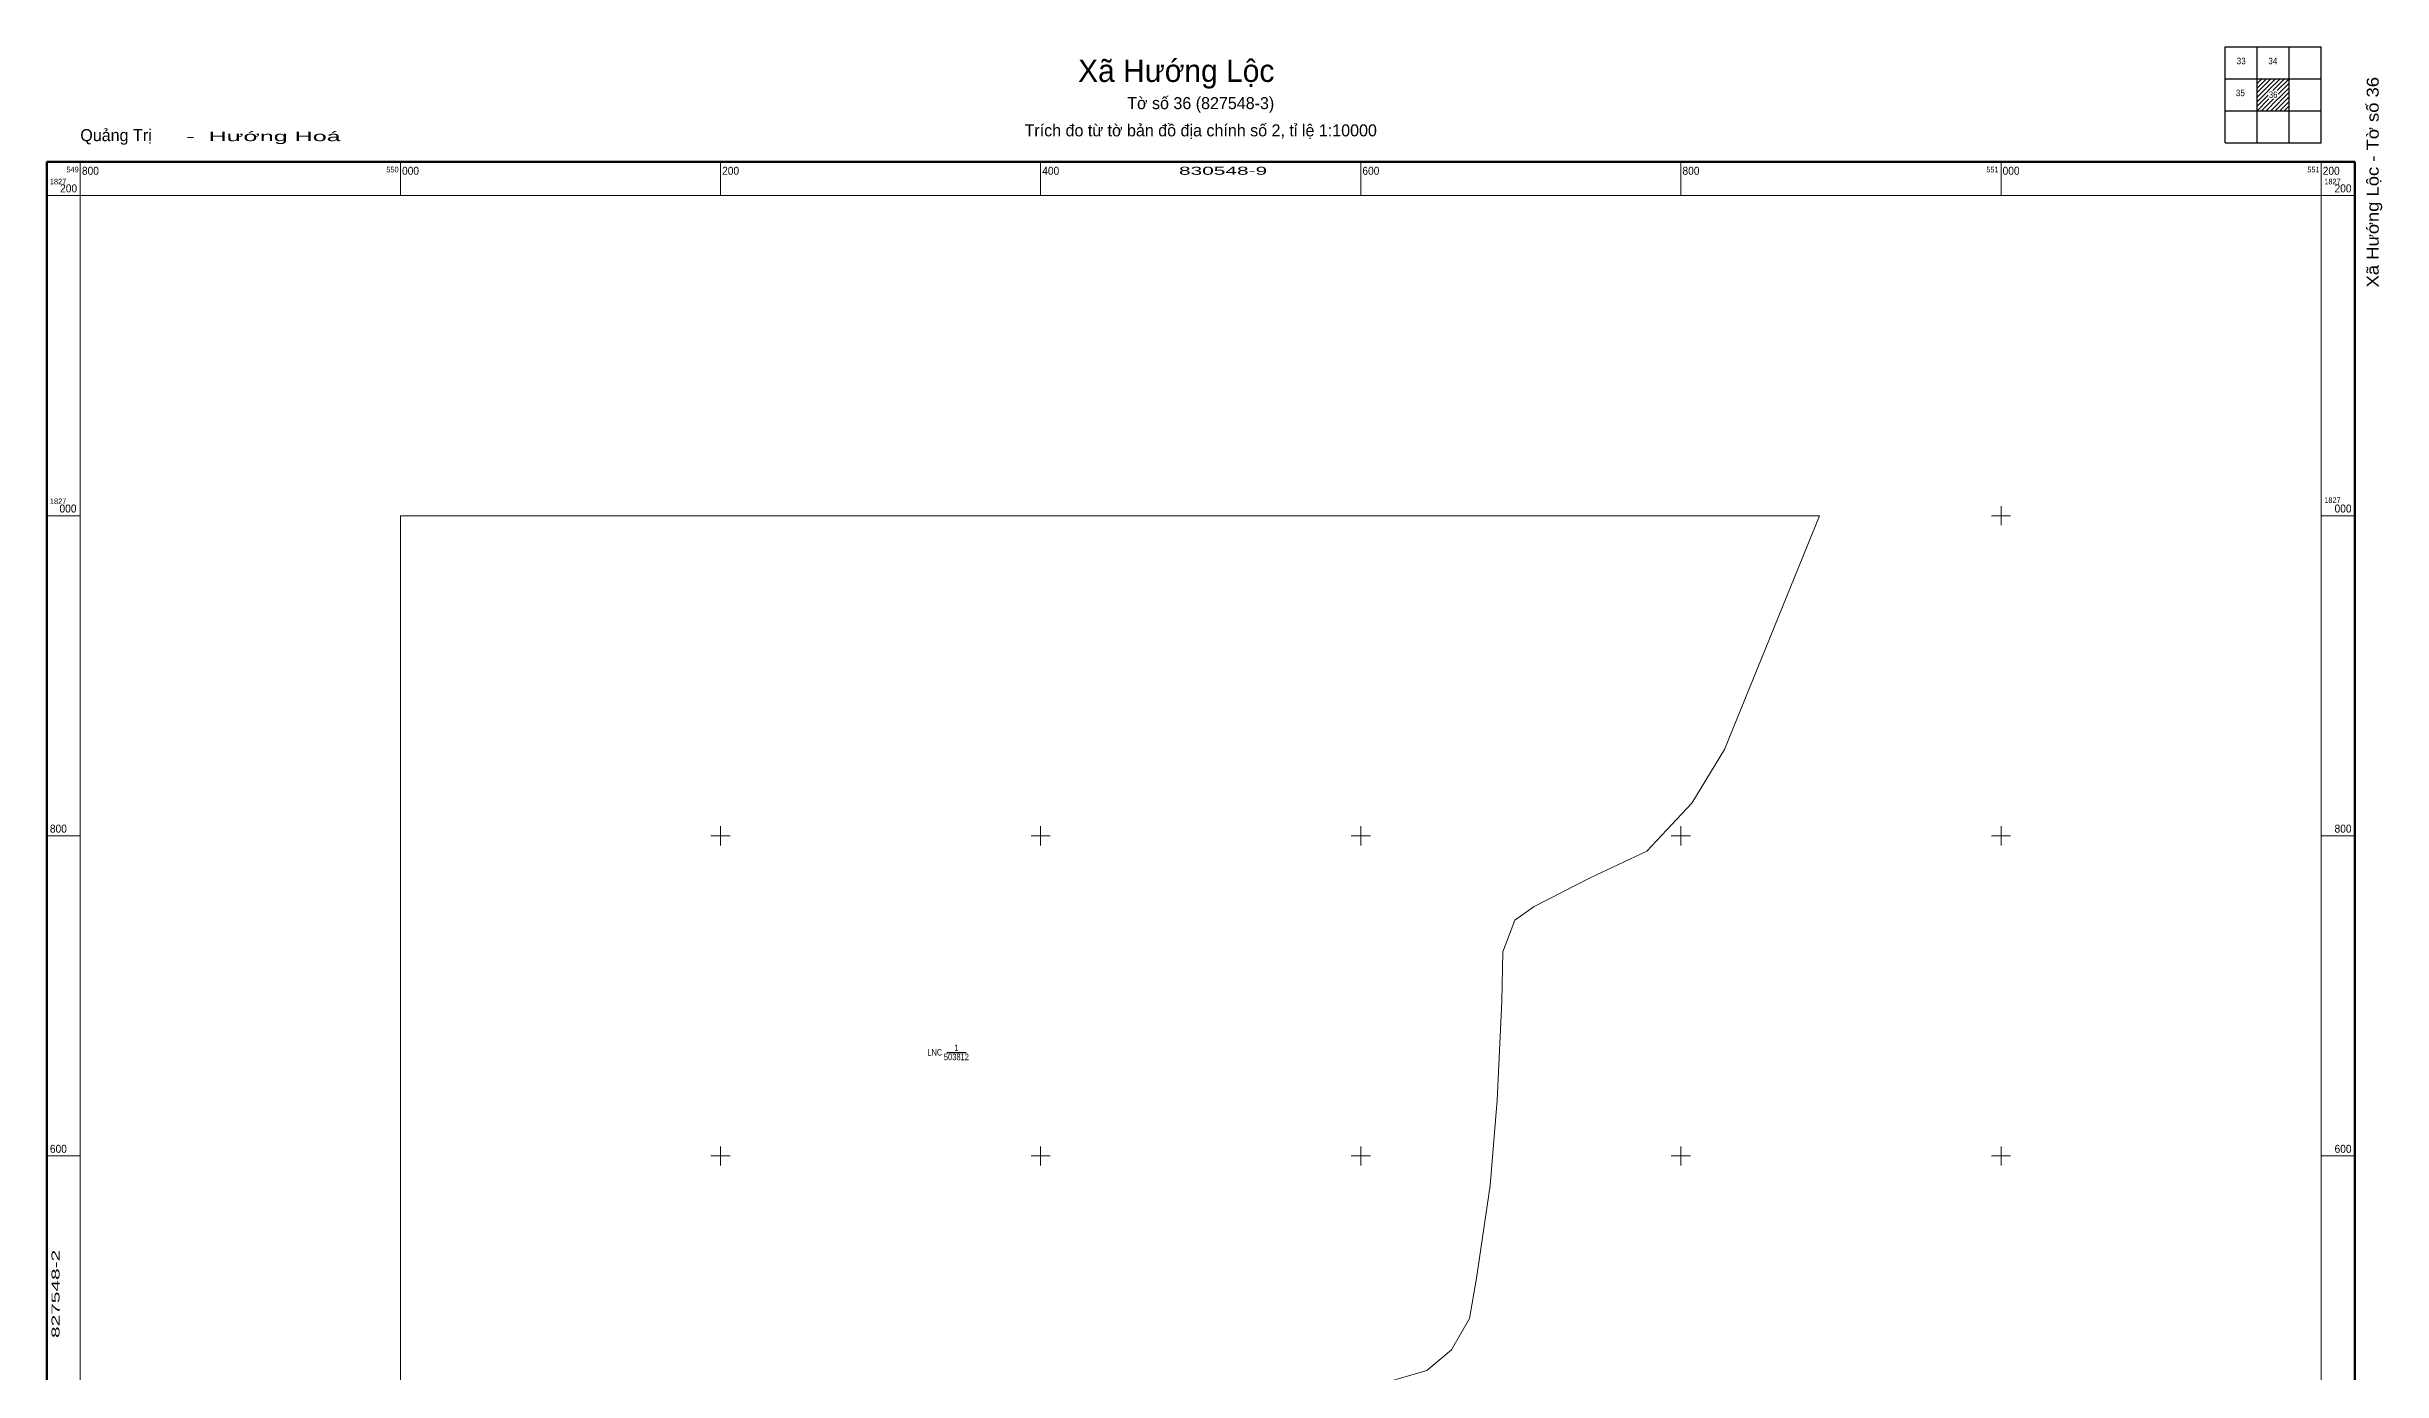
# Model space of a CAD drawing. Header units: metres. Extents: x 549779 to 551238, y 1825638 to 1827293.
# Drawn here: x 549779 to 551238, y 1826466 to 1827293 of the extents above; entities that cross this region are included whole.
import ezdxf
from ezdxf.enums import TextEntityAlignment as Align

# ---------------------------------------------------------------- set-up
doc = ezdxf.new("R2010")
doc.units = ezdxf.units.M
doc.header["$LTSCALE"] = 2
for name, color, linetype, lineweight in [('10', 7, 'Continuous', 13), ('13', 7, 'Continuous', 25), ('63', 7, 'Continuous', 13)]:
    doc.layers.add(name, color=color, linetype=linetype, lineweight=lineweight)

msp = doc.modelspace()

# ---------------------------------------------------------------- linework, layer by layer
at = {"layer": '10'}
for points in [[(550886.58, 1827000), (550000, 1827000), (550000, 1826043.68)], [(550574.87, 1826446.54), (550641.29, 1826466), (550656.68, 1826478.97), (550668.03, 1826498.43), (550672.27, 1826523.73), (550680.9, 1826581.52), (550685.3, 1826634.86), (550688.16, 1826696.63), (550688.85, 1826727.61), (550696.34, 1826747.28), (550708.28, 1826755.83), (550743.34, 1826773.74), (550778.68, 1826790.36), (550806.75, 1826820.33), (550827.34, 1826854.04), (550886.58, 1827000)]]:
    msp.add_lwpolyline(points, dxfattribs=at)
at = {"layer": '13'}
msp.add_line((550341.29, 1826664.75), (550353.41, 1826664.75), dxfattribs=at)
at = {"layer": '63', "lineweight": 25}
for p, q in [((551140, 1827293), (551200, 1827293)), ((551140, 1827233), (551140, 1827293)), ((551160, 1827233), (551160, 1827293)), ((551180, 1827233), (551180, 1827293)), ((551140, 1827273), (551200, 1827273)), ((551140, 1827253), (551200, 1827253))]:
    msp.add_line(p, q, dxfattribs=at)
at = {"layer": '63'}
for p, q in [((551160, 1827272.8), (551160.2, 1827273)), ((551160, 1827269.96), (551163.04, 1827273)), ((551160, 1827267.16), (551165.84, 1827273)), ((551160, 1827264.32), (551168.68, 1827273)), ((551160, 1827261.48), (551171.52, 1827273)), ((551160, 1827258.64), (551166.88, 1827265.52)), ((551160, 1827255.84), (551166.88, 1827262.72)), ((551167, 1827265.68), (551174.36, 1827273)), ((551168.48, 1827253), (551180, 1827264.52)), ((551169.8, 1827265.68), (551177.16, 1827273)), ((551171.32, 1827253), (551180, 1827261.68)), ((551172.64, 1827265.68), (551180, 1827273)), ((551173.12, 1827263.32), (551180, 1827270.16)), ((551173.12, 1827260.52), (551180, 1827267.36)), ((551160, 1827253), (551167.36, 1827260.36)), ((551162.84, 1827253), (551170.2, 1827260.36)), ((551165.64, 1827253), (551173, 1827260.36)), ((551174.16, 1827253), (551180, 1827258.84)), ((551176.96, 1827253), (551180, 1827256.04)), ((551179.8, 1827253), (551180, 1827253.2)), ((549800, 1827200), (549800, 1827221)), ((550000, 1827200), (550000, 1827221)), ((550200, 1827200), (550200, 1827221)), ((550400, 1827200), (550400, 1827221)), ((550600, 1827200), (550600, 1827221)), ((550800, 1827200), (550800, 1827221)), ((551000, 1827200), (551000, 1827221)), ((551200, 1827200), (551200, 1827221)), ((549800, 1827200), (549779, 1827200)), ((551200, 1827200), (551221, 1827200)), ((549800, 1827000), (549779, 1827000)), ((550994, 1827000), (551006, 1827000)), ((551000, 1826994), (551000, 1827006)), ((551200, 1827000), (551221, 1827000)), ((549800, 1826800), (549779, 1826800)), ((550194, 1826800), (550206, 1826800)), ((550200, 1826794), (550200, 1826806)), ((550394, 1826800), (550406, 1826800)), ((550400, 1826794), (550400, 1826806)), ((550594, 1826800), (550606, 1826800)), ((550600, 1826794), (550600, 1826806)), ((550794, 1826800), (550806, 1826800)), ((550800, 1826794), (550800, 1826806)), ((550994, 1826800), (551006, 1826800)), ((551000, 1826794), (551000, 1826806)), ((551200, 1826800), (551221, 1826800)), ((550200, 1826594), (550200, 1826606)), ((550400, 1826594), (550400, 1826606)), ((550600, 1826594), (550600, 1826606)), ((550800, 1826594), (550800, 1826606)), ((551000, 1826594), (551000, 1826606)), ((549800, 1826600), (549779, 1826600)), ((550194, 1826600), (550206, 1826600)), ((550394, 1826600), (550406, 1826600)), ((550594, 1826600), (550606, 1826600)), ((550794, 1826600), (550806, 1826600)), ((550994, 1826600), (551006, 1826600)), ((551200, 1826600), (551221, 1826600))]:
    msp.add_line(p, q, dxfattribs=at)
at = {"layer": '63', "lineweight": 25}
msp.add_lwpolyline([(551140, 1827233), (551200, 1827233), (551200, 1827293)], dxfattribs=at)
at = {"layer": '63', "lineweight": 158}
msp.add_lwpolyline([(549779, 1827221), (551221, 1827221), (551221, 1825779), (549779, 1825779)], close=True, dxfattribs=at)
at = {"layer": '63'}
msp.add_lwpolyline([(549800, 1827200), (551200, 1827200), (551200, 1825800), (549800, 1825800)], close=True, dxfattribs=at)

# ---------------------------------------------------------------- texts
at = {"layer": '13', "width": 0.8}
msp.add_text('LNC ', height=4, dxfattribs=at).set_placement((550339.77, 1826662.75), align=Align.RIGHT)
at = {"layer": '13'}
for s, width, p in [('503812', 0.85, (550347.35, 1826659.86)), ('1', 0.7, (550347.34, 1826665.64))]:
    msp.add_text(s, height=4, dxfattribs=dict(at, width=width)).set_placement(p, align=Align.CENTER)
at = {"layer": '63'}
for s, height, p in [('Xã Hướng Lộc', 14, (550484.7, 1827271)), ('Tờ số 36 (827548-3)', 7.5, (550500.01, 1827254)), ('Trích đo từ tờ bản đồ địa chính số 2, tỉ lệ 1:10000', 7.5, (550500, 1827237))]:
    msp.add_text(s, height=height, dxfattribs=at).set_placement(p, align=Align.CENTER)
for s, height, width, p in [('33', 4, 0.95, (551150.04, 1827282.08)), ('34', 4, 0.95, (551169.82, 1827282.08)), ('35', 4, 0.95, (551149.54, 1827262.12)), ('36', 4, 0.9, (551170.01, 1827261)), ('830548-9', 5, 1.95, (550513.95, 1827213))]:
    msp.add_text(s, height=height, dxfattribs=dict(at, width=width)).set_placement(p, align=Align.CENTER)
at = {"layer": '63', "width": 1.15}
msp.add_text('Xã Hướng Lộc - Tờ số 36', height=7.48, rotation=89.999, dxfattribs=at).set_placement((551235.96, 1827142.62))
at = {"layer": '63'}
msp.add_text('Quảng Trị', height=7.5, dxfattribs=at).set_placement((549800, 1827234))
for s, height, width, p in [('  -  Hướng Hoá', 6, 1.95, (549857.53, 1827234)), ('800', 5, 0.95, (549801, 1827213)), ('000', 5, 0.95, (550001, 1827213)), ('200', 5, 0.95, (550201, 1827213)), ('400', 5, 0.95, (550401, 1827213)), ('600', 5, 0.95, (550601, 1827213)), ('800', 5, 0.95, (550801, 1827213)), ('000', 5, 0.95, (551001, 1827213)), ('200', 5, 0.95, (551201, 1827213)), ('1827', 3.5, 0.95, (549781, 1827207)), ('1827', 3.5, 0.95, (551202, 1827207)), ('1827', 3.5, 0.95, (549781, 1827007.25)), ('000', 5, 0.95, (549786.99, 1827002)), ('1827', 3.5, 0.95, (551202, 1827008.02)), ('800', 5, 0.95, (549781, 1826802)), ('600', 5, 0.95, (549781, 1826602))]:
    msp.add_text(s, height=height, dxfattribs=dict(at, width=width)).set_placement(p)
for s, height, width, p in [('549', 3.5, 0.95, (549799, 1827214.5)), ('550', 3.5, 0.95, (549998.86, 1827214.5)), ('551', 3.5, 0.85, (550998.44, 1827214.5)), ('551', 3.5, 0.85, (551199, 1827214.5)), ('200', 5, 0.95, (549798, 1827202)), ('200', 5, 0.95, (551219, 1827202)), ('000', 5, 0.95, (551219, 1827002)), ('800', 5, 0.95, (551219, 1826802)), ('600', 5, 0.95, (551219, 1826602))]:
    msp.add_text(s, height=height, dxfattribs=dict(at, width=width)).set_placement(p, align=Align.RIGHT)
at = {"layer": '63', "width": 1.95}
msp.add_text('827548-2', height=5, rotation=90, dxfattribs=at).set_placement((549787, 1826513.85), align=Align.CENTER)

doc.saveas('drawing.dxf')
